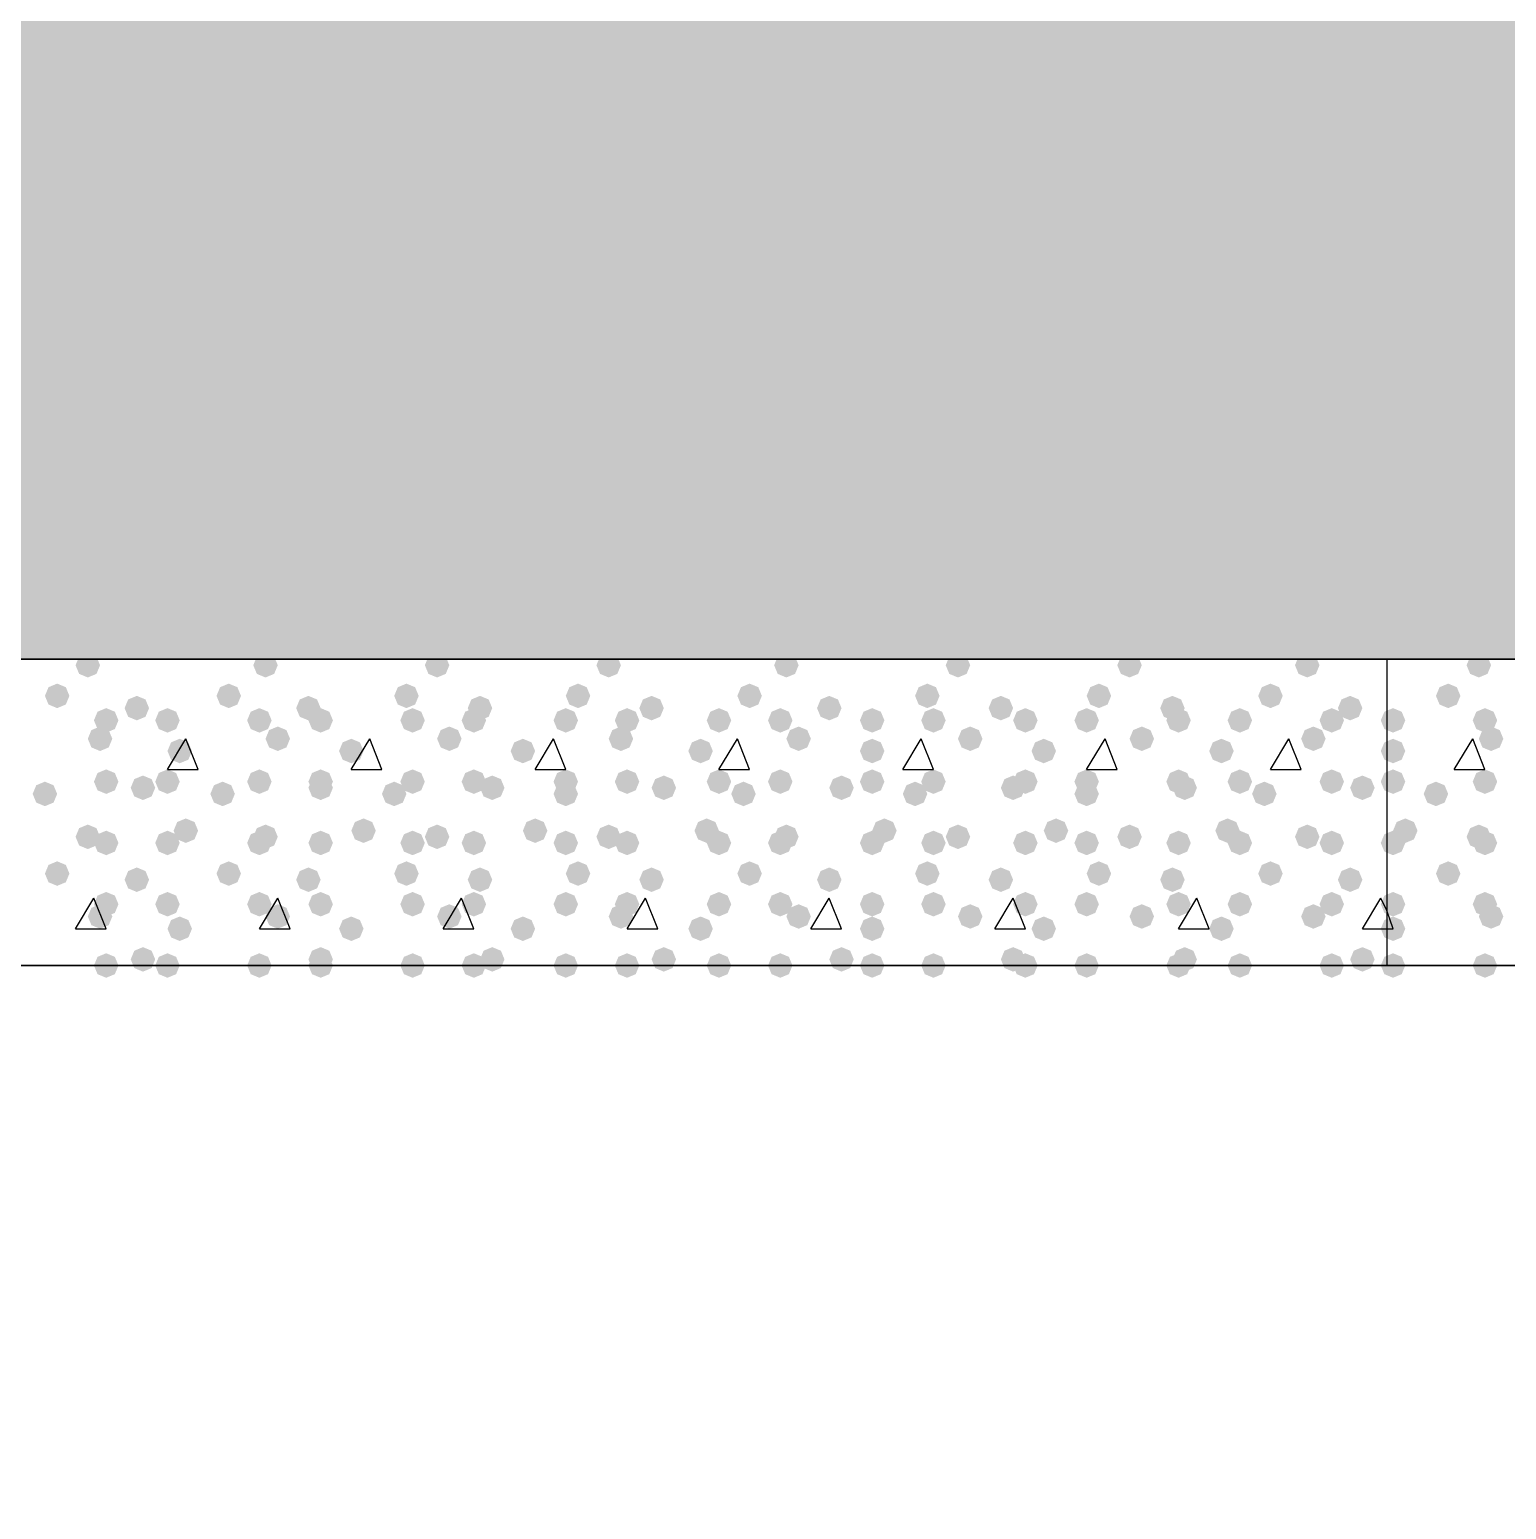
# Model space of a CAD drawing. Header units: millimetres. Extents: x 0 to 420, y 0 to 297.
# Drawn here: x 206.73 to 216.94, y 142.59 to 152.81 of the extents above; entities that cross this region are included whole.
import ezdxf

# ---------------------------------------------------------------- set-up
doc = ezdxf.new("R2010")
doc.units = ezdxf.units.MM
doc.layers.get('0').update_dxf_attribs({"linetype": 'CONTINUOUS'})

msp = doc.modelspace()

# ---------------------------------------------------------------- hatches: boundary and pattern name
at = {"true_color": 0x000008}
h = msp.add_hatch(color=0, dxfattribs=at)
h.paths.add_polyline_path([(379.603, 160.485667), (33.528, 160.485667), (379.603, 148.463)], flags=0)
h.paths.add_polyline_path([(33.528, 160.485667), (379.603, 148.463), (33.528, 148.463)], flags=0)
for points in [[(207.221667, 148.420667), (207.196796, 148.360871), (207.137, 148.336), (207.077204, 148.360871), (207.052333, 148.420667), (207.077204, 148.480462), (207.137, 148.505333), (207.196796, 148.480463)], [(208.449333, 148.420667), (208.424463, 148.360871), (208.364667, 148.336), (208.304871, 148.360871), (208.28, 148.420667), (208.304871, 148.480462), (208.364667, 148.505333), (208.424462, 148.480463)], [(209.634667, 148.420667), (209.609796, 148.360871), (209.55, 148.336), (209.490204, 148.360871), (209.465333, 148.420667), (209.490204, 148.480462), (209.55, 148.505333), (209.609796, 148.480463)], [(210.82, 148.420667), (210.795129, 148.360871), (210.735333, 148.336), (210.675538, 148.360871), (210.650667, 148.420667), (210.675537, 148.480462), (210.735333, 148.505333), (210.795129, 148.480463)], [(212.047667, 148.420667), (212.022796, 148.360871), (211.963, 148.336), (211.903204, 148.360871), (211.878333, 148.420667), (211.903204, 148.480462), (211.963, 148.505333), (212.022796, 148.480463)], [(213.233, 148.420667), (213.208129, 148.360871), (213.148333, 148.336), (213.088538, 148.360871), (213.063667, 148.420667), (213.088537, 148.480462), (213.148333, 148.505333), (213.208129, 148.480463)], [(214.418333, 148.420667), (214.393463, 148.360871), (214.333667, 148.336), (214.273871, 148.360871), (214.249, 148.420667), (214.273871, 148.480462), (214.333667, 148.505333), (214.393462, 148.480463)], [(215.646, 148.420667), (215.621129, 148.360871), (215.561333, 148.336), (215.501538, 148.360871), (215.476667, 148.420667), (215.501537, 148.480462), (215.561333, 148.505333), (215.621129, 148.480463)], [(207.01, 148.209), (206.985129, 148.149204), (206.925333, 148.124333), (206.865538, 148.149204), (206.840667, 148.209), (206.865537, 148.268796), (206.925333, 148.293667), (206.985129, 148.268796)], [(208.195333, 148.209), (208.170462, 148.149204), (208.110667, 148.124333), (208.050871, 148.149204), (208.026, 148.209), (208.050871, 148.268796), (208.110667, 148.293667), (208.170462, 148.268796)], [(209.423, 148.209), (209.398129, 148.149204), (209.338333, 148.124333), (209.278538, 148.149204), (209.253667, 148.209), (209.278537, 148.268796), (209.338333, 148.293667), (209.398129, 148.268796)], [(210.608333, 148.209), (210.583463, 148.149204), (210.523667, 148.124333), (210.463871, 148.149204), (210.439, 148.209), (210.463871, 148.268796), (210.523667, 148.293667), (210.583462, 148.268796)], [(211.793667, 148.209), (211.768796, 148.149204), (211.709, 148.124333), (211.649204, 148.149204), (211.624333, 148.209), (211.649204, 148.268796), (211.709, 148.293667), (211.768796, 148.268796)], [(213.021333, 148.209), (212.996462, 148.149204), (212.936667, 148.124333), (212.876871, 148.149204), (212.852, 148.209), (212.876871, 148.268796), (212.936667, 148.293667), (212.996462, 148.268796)], [(214.206667, 148.209), (214.181796, 148.149204), (214.122, 148.124333), (214.062204, 148.149204), (214.037333, 148.209), (214.062204, 148.268796), (214.122, 148.293667), (214.181796, 148.268796)], [(215.392, 148.209), (215.367129, 148.149204), (215.307333, 148.124333), (215.247537, 148.149204), (215.222667, 148.209), (215.247537, 148.268796), (215.307333, 148.293667), (215.367129, 148.268796)], [(207.348667, 148.039667), (207.323796, 147.979871), (207.264, 147.955), (207.204204, 147.979871), (207.179333, 148.039667), (207.204204, 148.099462), (207.264, 148.124333), (207.323796, 148.099463)], [(207.560333, 148.124333), (207.535462, 148.064537), (207.475667, 148.039667), (207.415871, 148.064537), (207.391, 148.124333), (207.415871, 148.184129), (207.475667, 148.209), (207.535462, 148.184129)], [(207.772, 148.039667), (207.747129, 147.979871), (207.687333, 147.955), (207.627537, 147.979871), (207.602667, 148.039667), (207.627537, 148.099462), (207.687333, 148.124333), (207.747129, 148.099463)], [(208.407, 148.039667), (208.382129, 147.979871), (208.322333, 147.955), (208.262538, 147.979871), (208.237667, 148.039667), (208.262537, 148.099462), (208.322333, 148.124333), (208.382129, 148.099463)], [(208.745667, 148.124333), (208.720796, 148.064537), (208.661, 148.039667), (208.601204, 148.064537), (208.576333, 148.124333), (208.601204, 148.184129), (208.661, 148.209), (208.720796, 148.184129)], [(208.830333, 148.039667), (208.805462, 147.979871), (208.745667, 147.955), (208.685871, 147.979871), (208.661, 148.039667), (208.685871, 148.099462), (208.745667, 148.124333), (208.805462, 148.099463)], [(209.465333, 148.039667), (209.440462, 147.979871), (209.380667, 147.955), (209.320871, 147.979871), (209.296, 148.039667), (209.320871, 148.099462), (209.380667, 148.124333), (209.440462, 148.099463)], [(209.888667, 148.039667), (209.863796, 147.979871), (209.804, 147.955), (209.744204, 147.979871), (209.719333, 148.039667), (209.744204, 148.099462), (209.804, 148.124333), (209.863796, 148.099463)], [(209.931, 148.124333), (209.906129, 148.064537), (209.846333, 148.039667), (209.786538, 148.064537), (209.761667, 148.124333), (209.786537, 148.184129), (209.846333, 148.209), (209.906129, 148.184129)], [(210.523667, 148.039667), (210.498796, 147.979871), (210.439, 147.955), (210.379204, 147.979871), (210.354333, 148.039667), (210.379204, 148.099462), (210.439, 148.124333), (210.498796, 148.099463)], [(210.947, 148.039667), (210.922129, 147.979871), (210.862333, 147.955), (210.802538, 147.979871), (210.777667, 148.039667), (210.802537, 148.099462), (210.862333, 148.124333), (210.922129, 148.099463)], [(211.116333, 148.124333), (211.091462, 148.064537), (211.031667, 148.039667), (210.971871, 148.064537), (210.947, 148.124333), (210.971871, 148.184129), (211.031667, 148.209), (211.091462, 148.184129)], [(211.582, 148.039667), (211.557129, 147.979871), (211.497333, 147.955), (211.437537, 147.979871), (211.412667, 148.039667), (211.437537, 148.099462), (211.497333, 148.124333), (211.557129, 148.099463)], [(212.005333, 148.039667), (211.980462, 147.979871), (211.920667, 147.955), (211.860871, 147.979871), (211.836, 148.039667), (211.860871, 148.099462), (211.920667, 148.124333), (211.980462, 148.099463)], [(212.344, 148.124333), (212.319129, 148.064537), (212.259333, 148.039667), (212.199538, 148.064537), (212.174667, 148.124333), (212.199537, 148.184129), (212.259333, 148.209), (212.319129, 148.184129)], [(212.640333, 148.039667), (212.615462, 147.979871), (212.555667, 147.955), (212.495871, 147.979871), (212.471, 148.039667), (212.495871, 148.099462), (212.555667, 148.124333), (212.615462, 148.099463)], [(213.063667, 148.039667), (213.038796, 147.979871), (212.979, 147.955), (212.919204, 147.979871), (212.894333, 148.039667), (212.919204, 148.099462), (212.979, 148.124333), (213.038796, 148.099463)], [(213.529333, 148.124333), (213.504462, 148.064537), (213.444667, 148.039667), (213.384871, 148.064537), (213.36, 148.124333), (213.384871, 148.184129), (213.444667, 148.209), (213.504462, 148.184129)], [(213.698667, 148.039667), (213.673796, 147.979871), (213.614, 147.955), (213.554204, 147.979871), (213.529333, 148.039667), (213.554204, 148.099462), (213.614, 148.124333), (213.673796, 148.099463)], [(214.122, 148.039667), (214.097129, 147.979871), (214.037333, 147.955), (213.977537, 147.979871), (213.952667, 148.039667), (213.977537, 148.099462), (214.037333, 148.124333), (214.097129, 148.099463)], [(214.714667, 148.124333), (214.689796, 148.064537), (214.63, 148.039667), (214.570204, 148.064537), (214.545333, 148.124333), (214.570204, 148.184129), (214.63, 148.209), (214.689796, 148.184129)], [(214.757, 148.039667), (214.732129, 147.979871), (214.672333, 147.955), (214.612537, 147.979871), (214.587667, 148.039667), (214.612537, 148.099462), (214.672333, 148.124333), (214.732129, 148.099463)], [(215.180333, 148.039667), (215.155462, 147.979871), (215.095667, 147.955), (215.035871, 147.979871), (215.011, 148.039667), (215.035871, 148.099462), (215.095667, 148.124333), (215.155462, 148.099463)], [(215.815333, 148.039667), (215.790462, 147.979871), (215.730667, 147.955), (215.670871, 147.979871), (215.646, 148.039667), (215.670871, 148.099462), (215.730667, 148.124333), (215.790462, 148.099463)], [(215.942333, 148.124333), (215.917463, 148.064537), (215.857667, 148.039667), (215.797871, 148.064537), (215.773, 148.124333), (215.797871, 148.184129), (215.857667, 148.209), (215.917462, 148.184129)], [(207.306333, 147.912667), (207.281462, 147.852871), (207.221667, 147.828), (207.161871, 147.852871), (207.137, 147.912667), (207.161871, 147.972462), (207.221667, 147.997333), (207.281462, 147.972463)], [(208.534, 147.912667), (208.509129, 147.852871), (208.449333, 147.828), (208.389538, 147.852871), (208.364667, 147.912667), (208.389537, 147.972462), (208.449333, 147.997333), (208.509129, 147.972463)], [(209.719333, 147.912667), (209.694462, 147.852871), (209.634667, 147.828), (209.574871, 147.852871), (209.55, 147.912667), (209.574871, 147.972462), (209.634667, 147.997333), (209.694462, 147.972463)], [(210.904667, 147.912667), (210.879796, 147.852871), (210.82, 147.828), (210.760204, 147.852871), (210.735333, 147.912667), (210.760204, 147.972462), (210.82, 147.997333), (210.879796, 147.972463)], [(212.132333, 147.912667), (212.107463, 147.852871), (212.047667, 147.828), (211.987871, 147.852871), (211.963, 147.912667), (211.987871, 147.972462), (212.047667, 147.997333), (212.107462, 147.972463)], [(213.317667, 147.912667), (213.292796, 147.852871), (213.233, 147.828), (213.173204, 147.852871), (213.148333, 147.912667), (213.173204, 147.972462), (213.233, 147.997333), (213.292796, 147.972463)], [(214.503, 147.912667), (214.478129, 147.852871), (214.418333, 147.828), (214.358538, 147.852871), (214.333667, 147.912667), (214.358537, 147.972462), (214.418333, 147.997333), (214.478129, 147.972463)], [(215.688333, 147.912667), (215.663462, 147.852871), (215.603667, 147.828), (215.543871, 147.852871), (215.519, 147.912667), (215.543871, 147.972462), (215.603667, 147.997333), (215.663462, 147.972463)], [(207.856667, 147.828), (207.831796, 147.768204), (207.772, 147.743333), (207.712204, 147.768204), (207.687333, 147.828), (207.712204, 147.887796), (207.772, 147.912667), (207.831796, 147.887796)], [(209.042, 147.828), (209.017129, 147.768204), (208.957333, 147.743333), (208.897538, 147.768204), (208.872667, 147.828), (208.897537, 147.887796), (208.957333, 147.912667), (209.017129, 147.887796)], [(210.227333, 147.828), (210.202462, 147.768204), (210.142667, 147.743333), (210.082871, 147.768204), (210.058, 147.828), (210.082871, 147.887796), (210.142667, 147.912667), (210.202462, 147.887796)], [(211.455, 147.828), (211.430129, 147.768204), (211.370333, 147.743333), (211.310538, 147.768204), (211.285667, 147.828), (211.310537, 147.887796), (211.370333, 147.912667), (211.430129, 147.887796)], [(212.640333, 147.828), (212.615462, 147.768204), (212.555667, 147.743333), (212.495871, 147.768204), (212.471, 147.828), (212.495871, 147.887796), (212.555667, 147.912667), (212.615462, 147.887796)], [(213.825667, 147.828), (213.800796, 147.768204), (213.741, 147.743333), (213.681204, 147.768204), (213.656333, 147.828), (213.681204, 147.887796), (213.741, 147.912667), (213.800796, 147.887796)], [(215.053333, 147.828), (215.028462, 147.768204), (214.968667, 147.743333), (214.908871, 147.768204), (214.884, 147.828), (214.908871, 147.887796), (214.968667, 147.912667), (215.028462, 147.887796)], [(206.925333, 147.531667), (206.900462, 147.471871), (206.840667, 147.447), (206.780871, 147.471871), (206.756, 147.531667), (206.780871, 147.591462), (206.840667, 147.616333), (206.900462, 147.591463)], [(207.348667, 147.616333), (207.323796, 147.556537), (207.264, 147.531667), (207.204204, 147.556537), (207.179333, 147.616333), (207.204204, 147.676129), (207.264, 147.701), (207.323796, 147.676129)], [(207.602667, 147.574), (207.577796, 147.514204), (207.518, 147.489333), (207.458204, 147.514204), (207.433333, 147.574), (207.458204, 147.633796), (207.518, 147.658667), (207.577796, 147.633796)], [(207.772, 147.616333), (207.747129, 147.556537), (207.687333, 147.531667), (207.627537, 147.556537), (207.602667, 147.616333), (207.627537, 147.676129), (207.687333, 147.701), (207.747129, 147.676129)], [(208.153, 147.531667), (208.128129, 147.471871), (208.068333, 147.447), (208.008537, 147.471871), (207.983667, 147.531667), (208.008537, 147.591462), (208.068333, 147.616333), (208.128129, 147.591463)], [(208.407, 147.616333), (208.382129, 147.556537), (208.322333, 147.531667), (208.262538, 147.556537), (208.237667, 147.616333), (208.262537, 147.676129), (208.322333, 147.701), (208.382129, 147.676129)], [(208.830333, 147.616333), (208.805462, 147.556537), (208.745667, 147.531667), (208.685871, 147.556537), (208.661, 147.616333), (208.685871, 147.676129), (208.745667, 147.701), (208.805462, 147.676129)], [(208.830333, 147.574), (208.805462, 147.514204), (208.745667, 147.489333), (208.685871, 147.514204), (208.661, 147.574), (208.685871, 147.633796), (208.745667, 147.658667), (208.805462, 147.633796)], [(209.338333, 147.531667), (209.313462, 147.471871), (209.253667, 147.447), (209.193871, 147.471871), (209.169, 147.531667), (209.193871, 147.591462), (209.253667, 147.616333), (209.313462, 147.591463)], [(209.465333, 147.616333), (209.440462, 147.556537), (209.380667, 147.531667), (209.320871, 147.556537), (209.296, 147.616333), (209.320871, 147.676129), (209.380667, 147.701), (209.440462, 147.676129)], [(209.888667, 147.616333), (209.863796, 147.556537), (209.804, 147.531667), (209.744204, 147.556537), (209.719333, 147.616333), (209.744204, 147.676129), (209.804, 147.701), (209.863796, 147.676129)], [(210.015667, 147.574), (209.990796, 147.514204), (209.931, 147.489333), (209.871204, 147.514204), (209.846333, 147.574), (209.871204, 147.633796), (209.931, 147.658667), (209.990796, 147.633796)], [(210.523667, 147.616333), (210.498796, 147.556537), (210.439, 147.531667), (210.379204, 147.556537), (210.354333, 147.616333), (210.379204, 147.676129), (210.439, 147.701), (210.498796, 147.676129)], [(210.523667, 147.531667), (210.498796, 147.471871), (210.439, 147.447), (210.379204, 147.471871), (210.354333, 147.531667), (210.379204, 147.591462), (210.439, 147.616333), (210.498796, 147.591463)], [(210.947, 147.616333), (210.922129, 147.556537), (210.862333, 147.531667), (210.802538, 147.556537), (210.777667, 147.616333), (210.802537, 147.676129), (210.862333, 147.701), (210.922129, 147.676129)], [(211.201, 147.574), (211.176129, 147.514204), (211.116333, 147.489333), (211.056538, 147.514204), (211.031667, 147.574), (211.056537, 147.633796), (211.116333, 147.658667), (211.176129, 147.633796)], [(211.582, 147.616333), (211.557129, 147.556537), (211.497333, 147.531667), (211.437537, 147.556537), (211.412667, 147.616333), (211.437537, 147.676129), (211.497333, 147.701), (211.557129, 147.676129)], [(211.751333, 147.531667), (211.726462, 147.471871), (211.666667, 147.447), (211.606871, 147.471871), (211.582, 147.531667), (211.606871, 147.591462), (211.666667, 147.616333), (211.726462, 147.591463)], [(212.005333, 147.616333), (211.980462, 147.556537), (211.920667, 147.531667), (211.860871, 147.556537), (211.836, 147.616333), (211.860871, 147.676129), (211.920667, 147.701), (211.980462, 147.676129)], [(212.428667, 147.574), (212.403796, 147.514204), (212.344, 147.489333), (212.284204, 147.514204), (212.259333, 147.574), (212.284204, 147.633796), (212.344, 147.658667), (212.403796, 147.633796)], [(212.640333, 147.616333), (212.615462, 147.556537), (212.555667, 147.531667), (212.495871, 147.556537), (212.471, 147.616333), (212.495871, 147.676129), (212.555667, 147.701), (212.615462, 147.676129)], [(212.936667, 147.531667), (212.911796, 147.471871), (212.852, 147.447), (212.792204, 147.471871), (212.767333, 147.531667), (212.792204, 147.591462), (212.852, 147.616333), (212.911796, 147.591463)], [(213.063667, 147.616333), (213.038796, 147.556537), (212.979, 147.531667), (212.919204, 147.556537), (212.894333, 147.616333), (212.919204, 147.676129), (212.979, 147.701), (213.038796, 147.676129)], [(213.614, 147.574), (213.589129, 147.514204), (213.529333, 147.489333), (213.469538, 147.514204), (213.444667, 147.574), (213.469537, 147.633796), (213.529333, 147.658667), (213.589129, 147.633796)], [(213.698667, 147.616333), (213.673796, 147.556537), (213.614, 147.531667), (213.554204, 147.556537), (213.529333, 147.616333), (213.554204, 147.676129), (213.614, 147.701), (213.673796, 147.676129)], [(214.122, 147.616333), (214.097129, 147.556537), (214.037333, 147.531667), (213.977537, 147.556537), (213.952667, 147.616333), (213.977537, 147.676129), (214.037333, 147.701), (214.097129, 147.676129)], [(214.122, 147.531667), (214.097129, 147.471871), (214.037333, 147.447), (213.977537, 147.471871), (213.952667, 147.531667), (213.977537, 147.591462), (214.037333, 147.616333), (214.097129, 147.591463)], [(214.757, 147.616333), (214.732129, 147.556537), (214.672333, 147.531667), (214.612537, 147.556537), (214.587667, 147.616333), (214.612537, 147.676129), (214.672333, 147.701), (214.732129, 147.676129)], [(214.799333, 147.574), (214.774463, 147.514204), (214.714667, 147.489333), (214.654871, 147.514204), (214.63, 147.574), (214.654871, 147.633796), (214.714667, 147.658667), (214.774462, 147.633796)], [(215.180333, 147.616333), (215.155462, 147.556537), (215.095667, 147.531667), (215.035871, 147.556537), (215.011, 147.616333), (215.035871, 147.676129), (215.095667, 147.701), (215.155462, 147.676129)], [(215.349667, 147.531667), (215.324796, 147.471871), (215.265, 147.447), (215.205204, 147.471871), (215.180333, 147.531667), (215.205204, 147.591462), (215.265, 147.616333), (215.324796, 147.591463)], [(215.815333, 147.616333), (215.790462, 147.556537), (215.730667, 147.531667), (215.670871, 147.556537), (215.646, 147.616333), (215.670871, 147.676129), (215.730667, 147.701), (215.790462, 147.676129)], [(216.027, 147.574), (216.002129, 147.514204), (215.942333, 147.489333), (215.882537, 147.514204), (215.857667, 147.574), (215.882537, 147.633796), (215.942333, 147.658667), (216.002129, 147.633796)], [(207.221667, 147.235333), (207.196796, 147.175537), (207.137, 147.150667), (207.077204, 147.175537), (207.052333, 147.235333), (207.077204, 147.295129), (207.137, 147.32), (207.196796, 147.295129)], [(207.899, 147.277667), (207.874129, 147.217871), (207.814333, 147.193), (207.754538, 147.217871), (207.729667, 147.277667), (207.754537, 147.337462), (207.814333, 147.362333), (207.874129, 147.337463)], [(208.449333, 147.235333), (208.424463, 147.175537), (208.364667, 147.150667), (208.304871, 147.175537), (208.28, 147.235333), (208.304871, 147.295129), (208.364667, 147.32), (208.424462, 147.295129)], [(209.126667, 147.277667), (209.101796, 147.217871), (209.042, 147.193), (208.982204, 147.217871), (208.957333, 147.277667), (208.982204, 147.337462), (209.042, 147.362333), (209.101796, 147.337463)], [(209.634667, 147.235333), (209.609796, 147.175537), (209.55, 147.150667), (209.490204, 147.175537), (209.465333, 147.235333), (209.490204, 147.295129), (209.55, 147.32), (209.609796, 147.295129)], [(210.312, 147.277667), (210.287129, 147.217871), (210.227333, 147.193), (210.167537, 147.217871), (210.142667, 147.277667), (210.167537, 147.337462), (210.227333, 147.362333), (210.287129, 147.337463)], [(210.82, 147.235333), (210.795129, 147.175537), (210.735333, 147.150667), (210.675538, 147.175537), (210.650667, 147.235333), (210.675537, 147.295129), (210.735333, 147.32), (210.795129, 147.295129)], [(211.497333, 147.277667), (211.472463, 147.217871), (211.412667, 147.193), (211.352871, 147.217871), (211.328, 147.277667), (211.352871, 147.337462), (211.412667, 147.362333), (211.472462, 147.337463)], [(212.047667, 147.235333), (212.022796, 147.175537), (211.963, 147.150667), (211.903204, 147.175537), (211.878333, 147.235333), (211.903204, 147.295129), (211.963, 147.32), (212.022796, 147.295129)], [(212.725, 147.277667), (212.700129, 147.217871), (212.640333, 147.193), (212.580537, 147.217871), (212.555667, 147.277667), (212.580537, 147.337462), (212.640333, 147.362333), (212.700129, 147.337463)], [(213.233, 147.235333), (213.208129, 147.175537), (213.148333, 147.150667), (213.088538, 147.175537), (213.063667, 147.235333), (213.088537, 147.295129), (213.148333, 147.32), (213.208129, 147.295129)], [(213.910333, 147.277667), (213.885462, 147.217871), (213.825667, 147.193), (213.765871, 147.217871), (213.741, 147.277667), (213.765871, 147.337462), (213.825667, 147.362333), (213.885462, 147.337463)], [(214.418333, 147.235333), (214.393463, 147.175537), (214.333667, 147.150667), (214.273871, 147.175537), (214.249, 147.235333), (214.273871, 147.295129), (214.333667, 147.32), (214.393462, 147.295129)], [(215.095667, 147.277667), (215.070796, 147.217871), (215.011, 147.193), (214.951204, 147.217871), (214.926333, 147.277667), (214.951204, 147.337462), (215.011, 147.362333), (215.070796, 147.337463)], [(215.646, 147.235333), (215.621129, 147.175537), (215.561333, 147.150667), (215.501538, 147.175537), (215.476667, 147.235333), (215.501537, 147.295129), (215.561333, 147.32), (215.621129, 147.295129)], [(207.348667, 147.193), (207.323796, 147.133204), (207.264, 147.108333), (207.204204, 147.133204), (207.179333, 147.193), (207.204204, 147.252796), (207.264, 147.277667), (207.323796, 147.252796)], [(207.772, 147.193), (207.747129, 147.133204), (207.687333, 147.108333), (207.627537, 147.133204), (207.602667, 147.193), (207.627537, 147.252796), (207.687333, 147.277667), (207.747129, 147.252796)], [(208.407, 147.193), (208.382129, 147.133204), (208.322333, 147.108333), (208.262538, 147.133204), (208.237667, 147.193), (208.262537, 147.252796), (208.322333, 147.277667), (208.382129, 147.252796)], [(208.830333, 147.193), (208.805462, 147.133204), (208.745667, 147.108333), (208.685871, 147.133204), (208.661, 147.193), (208.685871, 147.252796), (208.745667, 147.277667), (208.805462, 147.252796)], [(209.465333, 147.193), (209.440462, 147.133204), (209.380667, 147.108333), (209.320871, 147.133204), (209.296, 147.193), (209.320871, 147.252796), (209.380667, 147.277667), (209.440462, 147.252796)], [(209.888667, 147.193), (209.863796, 147.133204), (209.804, 147.108333), (209.744204, 147.133204), (209.719333, 147.193), (209.744204, 147.252796), (209.804, 147.277667), (209.863796, 147.252796)], [(210.523667, 147.193), (210.498796, 147.133204), (210.439, 147.108333), (210.379204, 147.133204), (210.354333, 147.193), (210.379204, 147.252796), (210.439, 147.277667), (210.498796, 147.252796)], [(210.947, 147.193), (210.922129, 147.133204), (210.862333, 147.108333), (210.802538, 147.133204), (210.777667, 147.193), (210.802537, 147.252796), (210.862333, 147.277667), (210.922129, 147.252796)], [(211.582, 147.193), (211.557129, 147.133204), (211.497333, 147.108333), (211.437537, 147.133204), (211.412667, 147.193), (211.437537, 147.252796), (211.497333, 147.277667), (211.557129, 147.252796)], [(212.005333, 147.193), (211.980462, 147.133204), (211.920667, 147.108333), (211.860871, 147.133204), (211.836, 147.193), (211.860871, 147.252796), (211.920667, 147.277667), (211.980462, 147.252796)], [(212.640333, 147.193), (212.615462, 147.133204), (212.555667, 147.108333), (212.495871, 147.133204), (212.471, 147.193), (212.495871, 147.252796), (212.555667, 147.277667), (212.615462, 147.252796)], [(213.063667, 147.193), (213.038796, 147.133204), (212.979, 147.108333), (212.919204, 147.133204), (212.894333, 147.193), (212.919204, 147.252796), (212.979, 147.277667), (213.038796, 147.252796)], [(213.698667, 147.193), (213.673796, 147.133204), (213.614, 147.108333), (213.554204, 147.133204), (213.529333, 147.193), (213.554204, 147.252796), (213.614, 147.277667), (213.673796, 147.252796)], [(214.122, 147.193), (214.097129, 147.133204), (214.037333, 147.108333), (213.977537, 147.133204), (213.952667, 147.193), (213.977537, 147.252796), (214.037333, 147.277667), (214.097129, 147.252796)], [(214.757, 147.193), (214.732129, 147.133204), (214.672333, 147.108333), (214.612537, 147.133204), (214.587667, 147.193), (214.612537, 147.252796), (214.672333, 147.277667), (214.732129, 147.252796)], [(215.180333, 147.193), (215.155462, 147.133204), (215.095667, 147.108333), (215.035871, 147.133204), (215.011, 147.193), (215.035871, 147.252796), (215.095667, 147.277667), (215.155462, 147.252796)], [(215.815333, 147.193), (215.790462, 147.133204), (215.730667, 147.108333), (215.670871, 147.133204), (215.646, 147.193), (215.670871, 147.252796), (215.730667, 147.277667), (215.790462, 147.252796)], [(207.01, 146.981333), (206.985129, 146.921537), (206.925333, 146.896667), (206.865538, 146.921537), (206.840667, 146.981333), (206.865537, 147.041129), (206.925333, 147.066), (206.985129, 147.041129)], [(207.560333, 146.939), (207.535462, 146.879204), (207.475667, 146.854333), (207.415871, 146.879204), (207.391, 146.939), (207.415871, 146.998796), (207.475667, 147.023667), (207.535462, 146.998796)], [(208.195333, 146.981333), (208.170462, 146.921537), (208.110667, 146.896667), (208.050871, 146.921537), (208.026, 146.981333), (208.050871, 147.041129), (208.110667, 147.066), (208.170462, 147.041129)], [(208.745667, 146.939), (208.720796, 146.879204), (208.661, 146.854333), (208.601204, 146.879204), (208.576333, 146.939), (208.601204, 146.998796), (208.661, 147.023667), (208.720796, 146.998796)], [(209.423, 146.981333), (209.398129, 146.921537), (209.338333, 146.896667), (209.278538, 146.921537), (209.253667, 146.981333), (209.278537, 147.041129), (209.338333, 147.066), (209.398129, 147.041129)], [(209.931, 146.939), (209.906129, 146.879204), (209.846333, 146.854333), (209.786538, 146.879204), (209.761667, 146.939), (209.786537, 146.998796), (209.846333, 147.023667), (209.906129, 146.998796)], [(210.608333, 146.981333), (210.583463, 146.921537), (210.523667, 146.896667), (210.463871, 146.921537), (210.439, 146.981333), (210.463871, 147.041129), (210.523667, 147.066), (210.583462, 147.041129)], [(211.116333, 146.939), (211.091462, 146.879204), (211.031667, 146.854333), (210.971871, 146.879204), (210.947, 146.939), (210.971871, 146.998796), (211.031667, 147.023667), (211.091462, 146.998796)], [(211.793667, 146.981333), (211.768796, 146.921537), (211.709, 146.896667), (211.649204, 146.921537), (211.624333, 146.981333), (211.649204, 147.041129), (211.709, 147.066), (211.768796, 147.041129)], [(212.344, 146.939), (212.319129, 146.879204), (212.259333, 146.854333), (212.199538, 146.879204), (212.174667, 146.939), (212.199537, 146.998796), (212.259333, 147.023667), (212.319129, 146.998796)], [(213.021333, 146.981333), (212.996462, 146.921537), (212.936667, 146.896667), (212.876871, 146.921537), (212.852, 146.981333), (212.876871, 147.041129), (212.936667, 147.066), (212.996462, 147.041129)], [(213.529333, 146.939), (213.504462, 146.879204), (213.444667, 146.854333), (213.384871, 146.879204), (213.36, 146.939), (213.384871, 146.998796), (213.444667, 147.023667), (213.504462, 146.998796)], [(214.206667, 146.981333), (214.181796, 146.921537), (214.122, 146.896667), (214.062204, 146.921537), (214.037333, 146.981333), (214.062204, 147.041129), (214.122, 147.066), (214.181796, 147.041129)], [(214.714667, 146.939), (214.689796, 146.879204), (214.63, 146.854333), (214.570204, 146.879204), (214.545333, 146.939), (214.570204, 146.998796), (214.63, 147.023667), (214.689796, 146.998796)], [(215.392, 146.981333), (215.367129, 146.921537), (215.307333, 146.896667), (215.247537, 146.921537), (215.222667, 146.981333), (215.247537, 147.041129), (215.307333, 147.066), (215.367129, 147.041129)], [(215.942333, 146.939), (215.917463, 146.879204), (215.857667, 146.854333), (215.797871, 146.879204), (215.773, 146.939), (215.797871, 146.998796), (215.857667, 147.023667), (215.917462, 146.998796)], [(207.348667, 146.769667), (207.323796, 146.709871), (207.264, 146.685), (207.204204, 146.709871), (207.179333, 146.769667), (207.204204, 146.829462), (207.264, 146.854333), (207.323796, 146.829463)], [(207.772, 146.769667), (207.747129, 146.709871), (207.687333, 146.685), (207.627537, 146.709871), (207.602667, 146.769667), (207.627537, 146.829462), (207.687333, 146.854333), (207.747129, 146.829463)], [(208.407, 146.769667), (208.382129, 146.709871), (208.322333, 146.685), (208.262538, 146.709871), (208.237667, 146.769667), (208.262537, 146.829462), (208.322333, 146.854333), (208.382129, 146.829463)], [(208.830333, 146.769667), (208.805462, 146.709871), (208.745667, 146.685), (208.685871, 146.709871), (208.661, 146.769667), (208.685871, 146.829462), (208.745667, 146.854333), (208.805462, 146.829463)], [(209.465333, 146.769667), (209.440462, 146.709871), (209.380667, 146.685), (209.320871, 146.709871), (209.296, 146.769667), (209.320871, 146.829462), (209.380667, 146.854333), (209.440462, 146.829463)], [(209.888667, 146.769667), (209.863796, 146.709871), (209.804, 146.685), (209.744204, 146.709871), (209.719333, 146.769667), (209.744204, 146.829462), (209.804, 146.854333), (209.863796, 146.829463)], [(210.523667, 146.769667), (210.498796, 146.709871), (210.439, 146.685), (210.379204, 146.709871), (210.354333, 146.769667), (210.379204, 146.829462), (210.439, 146.854333), (210.498796, 146.829463)], [(210.947, 146.769667), (210.922129, 146.709871), (210.862333, 146.685), (210.802538, 146.709871), (210.777667, 146.769667), (210.802537, 146.829462), (210.862333, 146.854333), (210.922129, 146.829463)], [(211.582, 146.769667), (211.557129, 146.709871), (211.497333, 146.685), (211.437537, 146.709871), (211.412667, 146.769667), (211.437537, 146.829462), (211.497333, 146.854333), (211.557129, 146.829463)], [(212.005333, 146.769667), (211.980462, 146.709871), (211.920667, 146.685), (211.860871, 146.709871), (211.836, 146.769667), (211.860871, 146.829462), (211.920667, 146.854333), (211.980462, 146.829463)], [(212.640333, 146.769667), (212.615462, 146.709871), (212.555667, 146.685), (212.495871, 146.709871), (212.471, 146.769667), (212.495871, 146.829462), (212.555667, 146.854333), (212.615462, 146.829463)], [(213.063667, 146.769667), (213.038796, 146.709871), (212.979, 146.685), (212.919204, 146.709871), (212.894333, 146.769667), (212.919204, 146.829462), (212.979, 146.854333), (213.038796, 146.829463)], [(213.698667, 146.769667), (213.673796, 146.709871), (213.614, 146.685), (213.554204, 146.709871), (213.529333, 146.769667), (213.554204, 146.829462), (213.614, 146.854333), (213.673796, 146.829463)], [(214.122, 146.769667), (214.097129, 146.709871), (214.037333, 146.685), (213.977537, 146.709871), (213.952667, 146.769667), (213.977537, 146.829462), (214.037333, 146.854333), (214.097129, 146.829463)], [(214.757, 146.769667), (214.732129, 146.709871), (214.672333, 146.685), (214.612537, 146.709871), (214.587667, 146.769667), (214.612537, 146.829462), (214.672333, 146.854333), (214.732129, 146.829463)], [(215.180333, 146.769667), (215.155462, 146.709871), (215.095667, 146.685), (215.035871, 146.709871), (215.011, 146.769667), (215.035871, 146.829462), (215.095667, 146.854333), (215.155462, 146.829463)], [(215.815333, 146.769667), (215.790462, 146.709871), (215.730667, 146.685), (215.670871, 146.709871), (215.646, 146.769667), (215.670871, 146.829462), (215.730667, 146.854333), (215.790462, 146.829463)], [(207.306333, 146.685), (207.281462, 146.625204), (207.221667, 146.600333), (207.161871, 146.625204), (207.137, 146.685), (207.161871, 146.744796), (207.221667, 146.769667), (207.281462, 146.744796)], [(208.534, 146.685), (208.509129, 146.625204), (208.449333, 146.600333), (208.389538, 146.625204), (208.364667, 146.685), (208.389537, 146.744796), (208.449333, 146.769667), (208.509129, 146.744796)], [(209.719333, 146.685), (209.694462, 146.625204), (209.634667, 146.600333), (209.574871, 146.625204), (209.55, 146.685), (209.574871, 146.744796), (209.634667, 146.769667), (209.694462, 146.744796)], [(210.904667, 146.685), (210.879796, 146.625204), (210.82, 146.600333), (210.760204, 146.625204), (210.735333, 146.685), (210.760204, 146.744796), (210.82, 146.769667), (210.879796, 146.744796)], [(212.132333, 146.685), (212.107463, 146.625204), (212.047667, 146.600333), (211.987871, 146.625204), (211.963, 146.685), (211.987871, 146.744796), (212.047667, 146.769667), (212.107462, 146.744796)], [(213.317667, 146.685), (213.292796, 146.625204), (213.233, 146.600333), (213.173204, 146.625204), (213.148333, 146.685), (213.173204, 146.744796), (213.233, 146.769667), (213.292796, 146.744796)], [(214.503, 146.685), (214.478129, 146.625204), (214.418333, 146.600333), (214.358538, 146.625204), (214.333667, 146.685), (214.358537, 146.744796), (214.418333, 146.769667), (214.478129, 146.744796)], [(215.688333, 146.685), (215.663462, 146.625204), (215.603667, 146.600333), (215.543871, 146.625204), (215.519, 146.685), (215.543871, 146.744796), (215.603667, 146.769667), (215.663462, 146.744796)], [(207.856667, 146.600333), (207.831796, 146.540537), (207.772, 146.515667), (207.712204, 146.540537), (207.687333, 146.600333), (207.712204, 146.660129), (207.772, 146.685), (207.831796, 146.660129)], [(209.042, 146.600333), (209.017129, 146.540537), (208.957333, 146.515667), (208.897538, 146.540537), (208.872667, 146.600333), (208.897537, 146.660129), (208.957333, 146.685), (209.017129, 146.660129)], [(210.227333, 146.600333), (210.202462, 146.540537), (210.142667, 146.515667), (210.082871, 146.540537), (210.058, 146.600333), (210.082871, 146.660129), (210.142667, 146.685), (210.202462, 146.660129)], [(211.455, 146.600333), (211.430129, 146.540537), (211.370333, 146.515667), (211.310538, 146.540537), (211.285667, 146.600333), (211.310537, 146.660129), (211.370333, 146.685), (211.430129, 146.660129)], [(212.640333, 146.600333), (212.615462, 146.540537), (212.555667, 146.515667), (212.495871, 146.540537), (212.471, 146.600333), (212.495871, 146.660129), (212.555667, 146.685), (212.615462, 146.660129)], [(213.825667, 146.600333), (213.800796, 146.540537), (213.741, 146.515667), (213.681204, 146.540537), (213.656333, 146.600333), (213.681204, 146.660129), (213.741, 146.685), (213.800796, 146.660129)], [(215.053333, 146.600333), (215.028462, 146.540537), (214.968667, 146.515667), (214.908871, 146.540537), (214.884, 146.600333), (214.908871, 146.660129), (214.968667, 146.685), (215.028462, 146.660129)], [(207.348667, 146.346333), (207.323796, 146.286537), (207.264, 146.261667), (207.204204, 146.286537), (207.179333, 146.346333), (207.204204, 146.406129), (207.264, 146.431), (207.323796, 146.406129)], [(207.602667, 146.388667), (207.577796, 146.328871), (207.518, 146.304), (207.458204, 146.328871), (207.433333, 146.388667), (207.458204, 146.448462), (207.518, 146.473333), (207.577796, 146.448463)], [(207.772, 146.346333), (207.747129, 146.286537), (207.687333, 146.261667), (207.627537, 146.286537), (207.602667, 146.346333), (207.627537, 146.406129), (207.687333, 146.431), (207.747129, 146.406129)], [(208.407, 146.346333), (208.382129, 146.286537), (208.322333, 146.261667), (208.262538, 146.286537), (208.237667, 146.346333), (208.262537, 146.406129), (208.322333, 146.431), (208.382129, 146.406129)], [(208.830333, 146.388667), (208.805462, 146.328871), (208.745667, 146.304), (208.685871, 146.328871), (208.661, 146.388667), (208.685871, 146.448462), (208.745667, 146.473333), (208.805462, 146.448463)], [(208.830333, 146.346333), (208.805462, 146.286537), (208.745667, 146.261667), (208.685871, 146.286537), (208.661, 146.346333), (208.685871, 146.406129), (208.745667, 146.431), (208.805462, 146.406129)], [(209.465333, 146.346333), (209.440462, 146.286537), (209.380667, 146.261667), (209.320871, 146.286537), (209.296, 146.346333), (209.320871, 146.406129), (209.380667, 146.431), (209.440462, 146.406129)], [(209.888667, 146.346333), (209.863796, 146.286537), (209.804, 146.261667), (209.744204, 146.286537), (209.719333, 146.346333), (209.744204, 146.406129), (209.804, 146.431), (209.863796, 146.406129)], [(210.015667, 146.388667), (209.990796, 146.328871), (209.931, 146.304), (209.871204, 146.328871), (209.846333, 146.388667), (209.871204, 146.448462), (209.931, 146.473333), (209.990796, 146.448463)], [(210.523667, 146.346333), (210.498796, 146.286537), (210.439, 146.261667), (210.379204, 146.286537), (210.354333, 146.346333), (210.379204, 146.406129), (210.439, 146.431), (210.498796, 146.406129)], [(210.947, 146.346333), (210.922129, 146.286537), (210.862333, 146.261667), (210.802538, 146.286537), (210.777667, 146.346333), (210.802537, 146.406129), (210.862333, 146.431), (210.922129, 146.406129)], [(211.201, 146.388667), (211.176129, 146.328871), (211.116333, 146.304), (211.056538, 146.328871), (211.031667, 146.388667), (211.056537, 146.448462), (211.116333, 146.473333), (211.176129, 146.448463)], [(211.582, 146.346333), (211.557129, 146.286537), (211.497333, 146.261667), (211.437537, 146.286537), (211.412667, 146.346333), (211.437537, 146.406129), (211.497333, 146.431), (211.557129, 146.406129)], [(212.005333, 146.346333), (211.980462, 146.286537), (211.920667, 146.261667), (211.860871, 146.286537), (211.836, 146.346333), (211.860871, 146.406129), (211.920667, 146.431), (211.980462, 146.406129)], [(212.428667, 146.388667), (212.403796, 146.328871), (212.344, 146.304), (212.284204, 146.328871), (212.259333, 146.388667), (212.284204, 146.448462), (212.344, 146.473333), (212.403796, 146.448463)], [(212.640333, 146.346333), (212.615462, 146.286537), (212.555667, 146.261667), (212.495871, 146.286537), (212.471, 146.346333), (212.495871, 146.406129), (212.555667, 146.431), (212.615462, 146.406129)], [(213.063667, 146.346333), (213.038796, 146.286537), (212.979, 146.261667), (212.919204, 146.286537), (212.894333, 146.346333), (212.919204, 146.406129), (212.979, 146.431), (213.038796, 146.406129)], [(213.614, 146.388667), (213.589129, 146.328871), (213.529333, 146.304), (213.469538, 146.328871), (213.444667, 146.388667), (213.469537, 146.448462), (213.529333, 146.473333), (213.589129, 146.448463)], [(213.698667, 146.346333), (213.673796, 146.286537), (213.614, 146.261667), (213.554204, 146.286537), (213.529333, 146.346333), (213.554204, 146.406129), (213.614, 146.431), (213.673796, 146.406129)], [(214.122, 146.346333), (214.097129, 146.286537), (214.037333, 146.261667), (213.977537, 146.286537), (213.952667, 146.346333), (213.977537, 146.406129), (214.037333, 146.431), (214.097129, 146.406129)], [(214.757, 146.346333), (214.732129, 146.286537), (214.672333, 146.261667), (214.612537, 146.286537), (214.587667, 146.346333), (214.612537, 146.406129), (214.672333, 146.431), (214.732129, 146.406129)], [(214.799333, 146.388667), (214.774463, 146.328871), (214.714667, 146.304), (214.654871, 146.328871), (214.63, 146.388667), (214.654871, 146.448462), (214.714667, 146.473333), (214.774462, 146.448463)], [(215.180333, 146.346333), (215.155462, 146.286537), (215.095667, 146.261667), (215.035871, 146.286537), (215.011, 146.346333), (215.035871, 146.406129), (215.095667, 146.431), (215.155462, 146.406129)], [(215.815333, 146.346333), (215.790462, 146.286537), (215.730667, 146.261667), (215.670871, 146.286537), (215.646, 146.346333), (215.670871, 146.406129), (215.730667, 146.431), (215.790462, 146.406129)], [(216.027, 146.388667), (216.002129, 146.328871), (215.942333, 146.304), (215.882537, 146.328871), (215.857667, 146.388667), (215.882537, 146.448462), (215.942333, 146.473333), (216.002129, 146.448463)]]:
    msp.add_hatch(color=0, dxfattribs=at).paths.add_polyline_path(points, flags=0)
at = {"true_color": 0x000007}
for points in [[(216.831333, 148.420667), (216.806462, 148.360871), (216.746667, 148.336), (216.686871, 148.360871), (216.662, 148.420667), (216.686871, 148.480462), (216.746667, 148.505333), (216.806462, 148.480463)], [(216.619667, 148.209), (216.594796, 148.149204), (216.535, 148.124333), (216.475204, 148.149204), (216.450333, 148.209), (216.475204, 148.268796), (216.535, 148.293667), (216.594796, 148.268796)], [(216.238667, 148.039667), (216.213796, 147.979871), (216.154, 147.955), (216.094204, 147.979871), (216.069333, 148.039667), (216.094204, 148.099462), (216.154, 148.124333), (216.213796, 148.099463)], [(216.873667, 148.039667), (216.848796, 147.979871), (216.789, 147.955), (216.729204, 147.979871), (216.704333, 148.039667), (216.729204, 148.099462), (216.789, 148.124333), (216.848796, 148.099463)], [(216.916, 147.912667), (216.891129, 147.852871), (216.831333, 147.828), (216.771538, 147.852871), (216.746667, 147.912667), (216.771537, 147.972462), (216.831333, 147.997333), (216.891129, 147.972463)], [(216.238667, 147.828), (216.213796, 147.768204), (216.154, 147.743333), (216.094204, 147.768204), (216.069333, 147.828), (216.094204, 147.887796), (216.154, 147.912667), (216.213796, 147.887796)], [(216.238667, 147.616333), (216.213796, 147.556537), (216.154, 147.531667), (216.094204, 147.556537), (216.069333, 147.616333), (216.094204, 147.676129), (216.154, 147.701), (216.213796, 147.676129)], [(216.535, 147.531667), (216.510129, 147.471871), (216.450333, 147.447), (216.390537, 147.471871), (216.365667, 147.531667), (216.390537, 147.591462), (216.450333, 147.616333), (216.510129, 147.591463)], [(216.873667, 147.616333), (216.848796, 147.556537), (216.789, 147.531667), (216.729204, 147.556537), (216.704333, 147.616333), (216.729204, 147.676129), (216.789, 147.701), (216.848796, 147.676129)], [(216.323333, 147.277667), (216.298463, 147.217871), (216.238667, 147.193), (216.178871, 147.217871), (216.154, 147.277667), (216.178871, 147.337462), (216.238667, 147.362333), (216.298462, 147.337463)], [(216.831333, 147.235333), (216.806462, 147.175537), (216.746667, 147.150667), (216.686871, 147.175537), (216.662, 147.235333), (216.686871, 147.295129), (216.746667, 147.32), (216.806462, 147.295129)], [(216.238667, 147.193), (216.213796, 147.133204), (216.154, 147.108333), (216.094204, 147.133204), (216.069333, 147.193), (216.094204, 147.252796), (216.154, 147.277667), (216.213796, 147.252796)], [(216.873667, 147.193), (216.848796, 147.133204), (216.789, 147.108333), (216.729204, 147.133204), (216.704333, 147.193), (216.729204, 147.252796), (216.789, 147.277667), (216.848796, 147.252796)], [(216.619667, 146.981333), (216.594796, 146.921537), (216.535, 146.896667), (216.475204, 146.921537), (216.450333, 146.981333), (216.475204, 147.041129), (216.535, 147.066), (216.594796, 147.041129)], [(216.238667, 146.769667), (216.213796, 146.709871), (216.154, 146.685), (216.094204, 146.709871), (216.069333, 146.769667), (216.094204, 146.829462), (216.154, 146.854333), (216.213796, 146.829463)], [(216.873667, 146.769667), (216.848796, 146.709871), (216.789, 146.685), (216.729204, 146.709871), (216.704333, 146.769667), (216.729204, 146.829462), (216.789, 146.854333), (216.848796, 146.829463)], [(216.916, 146.685), (216.891129, 146.625204), (216.831333, 146.600333), (216.771538, 146.625204), (216.746667, 146.685), (216.771537, 146.744796), (216.831333, 146.769667), (216.891129, 146.744796)], [(216.238667, 146.600333), (216.213796, 146.540537), (216.154, 146.515667), (216.094204, 146.540537), (216.069333, 146.600333), (216.094204, 146.660129), (216.154, 146.685), (216.213796, 146.660129)], [(216.238667, 146.346333), (216.213796, 146.286537), (216.154, 146.261667), (216.094204, 146.286537), (216.069333, 146.346333), (216.094204, 146.406129), (216.154, 146.431), (216.213796, 146.406129)], [(216.873667, 146.346333), (216.848796, 146.286537), (216.789, 146.261667), (216.729204, 146.286537), (216.704333, 146.346333), (216.729204, 146.406129), (216.789, 146.431), (216.848796, 146.406129)]]:
    msp.add_hatch(color=0, dxfattribs=at).paths.add_polyline_path(points, flags=0)

# ---------------------------------------------------------------- linework, layer by layer
at = {"color": 0, "true_color": 0x000008}
msp.add_lwpolyline([(33.528, 160.485667), (379.603, 148.463), (33.528, 148.463)], close=True, dxfattribs=at)
at = {"color": 0, "true_color": 0x000007}
for points in [[(32.469667, 125.179667), (32.469667, 148.463), (380.661333, 148.463), (380.661333, 125.179667), (218.228333, 125.179667), (218.228333, 103.970667), (194.902667, 103.970667), (194.902667, 125.179667)], [(32.469667, 125.179667), (32.469667, 148.463), (380.661333, 148.463), (380.661333, 125.179667), (218.228333, 125.179667), (218.228333, 103.970667), (194.902667, 103.970667), (194.902667, 125.179667)], [(216.111667, 148.463), (216.111667, 146.346333), (218.228333, 146.346333), (218.228333, 148.463)]]:
    msp.add_lwpolyline(points, close=True, dxfattribs=at)
for points in [[(216.111667, 148.463), (197.019333, 148.463)], [(216.577333, 147.701), (216.704333, 147.912667)], [(216.789, 147.701), (216.704333, 147.912667)], [(216.577333, 147.701), (216.789, 147.701)], [(216.154, 146.600333), (216.111667, 146.727333)], [(216.111667, 146.600333), (216.154, 146.600333)], [(197.019333, 146.346333), (216.111667, 146.346333)]]:
    msp.add_lwpolyline(points, dxfattribs=at)
at = {"color": 0, "true_color": 0x000008}
for points in [[(207.687333, 147.701), (207.814333, 147.912667)], [(207.899, 147.701), (207.814333, 147.912667)], [(208.957333, 147.701), (209.084333, 147.912667)], [(209.169, 147.701), (209.084333, 147.912667)], [(210.227333, 147.701), (210.354333, 147.912667)], [(210.439, 147.701), (210.354333, 147.912667)], [(211.497333, 147.701), (211.624333, 147.912667)], [(211.709, 147.701), (211.624333, 147.912667)], [(212.767333, 147.701), (212.894333, 147.912667)], [(212.979, 147.701), (212.894333, 147.912667)], [(214.037333, 147.701), (214.164333, 147.912667)], [(214.249, 147.701), (214.164333, 147.912667)], [(215.307333, 147.701), (215.434333, 147.912667)], [(215.519, 147.701), (215.434333, 147.912667)], [(207.687333, 147.701), (207.899, 147.701)], [(208.957333, 147.701), (209.169, 147.701)], [(210.227333, 147.701), (210.439, 147.701)], [(211.497333, 147.701), (211.709, 147.701)], [(212.767333, 147.701), (212.979, 147.701)], [(214.037333, 147.701), (214.249, 147.701)], [(215.307333, 147.701), (215.519, 147.701)], [(207.052333, 146.600333), (207.179333, 146.812)], [(207.264, 146.600333), (207.179333, 146.812)], [(208.322333, 146.600333), (208.449333, 146.812)], [(208.534, 146.600333), (208.449333, 146.812)], [(209.592333, 146.600333), (209.719333, 146.812)], [(209.804, 146.600333), (209.719333, 146.812)], [(210.862333, 146.600333), (210.989333, 146.812)], [(211.074, 146.600333), (210.989333, 146.812)], [(212.132333, 146.600333), (212.259333, 146.812)], [(212.344, 146.600333), (212.259333, 146.812)], [(213.402333, 146.600333), (213.529333, 146.812)], [(213.614, 146.600333), (213.529333, 146.812)], [(214.672333, 146.600333), (214.799333, 146.812)], [(214.884, 146.600333), (214.799333, 146.812)], [(215.942333, 146.600333), (216.069333, 146.812)], [(216.111667, 146.727333), (216.069333, 146.812)], [(207.052333, 146.600333), (207.264, 146.600333)], [(208.322333, 146.600333), (208.534, 146.600333)], [(209.592333, 146.600333), (209.804, 146.600333)], [(210.862333, 146.600333), (211.074, 146.600333)], [(212.132333, 146.600333), (212.344, 146.600333)], [(213.402333, 146.600333), (213.614, 146.600333)], [(214.672333, 146.600333), (214.884, 146.600333)], [(215.942333, 146.600333), (216.111667, 146.600333)]]:
    msp.add_lwpolyline(points, dxfattribs=at)
at = {"color": 0, "true_color": 0x0000fd}
msp.add_lwpolyline([(216.111667, 127.296333), (378.544667, 127.296333), (378.544667, 146.346333), (34.586333, 146.346333), (34.586333, 127.296333), (197.019333, 127.296333), (197.019333, 106.087333), (216.111667, 106.087333)], close=True, dxfattribs=at)

doc.saveas('drawing.dxf')
